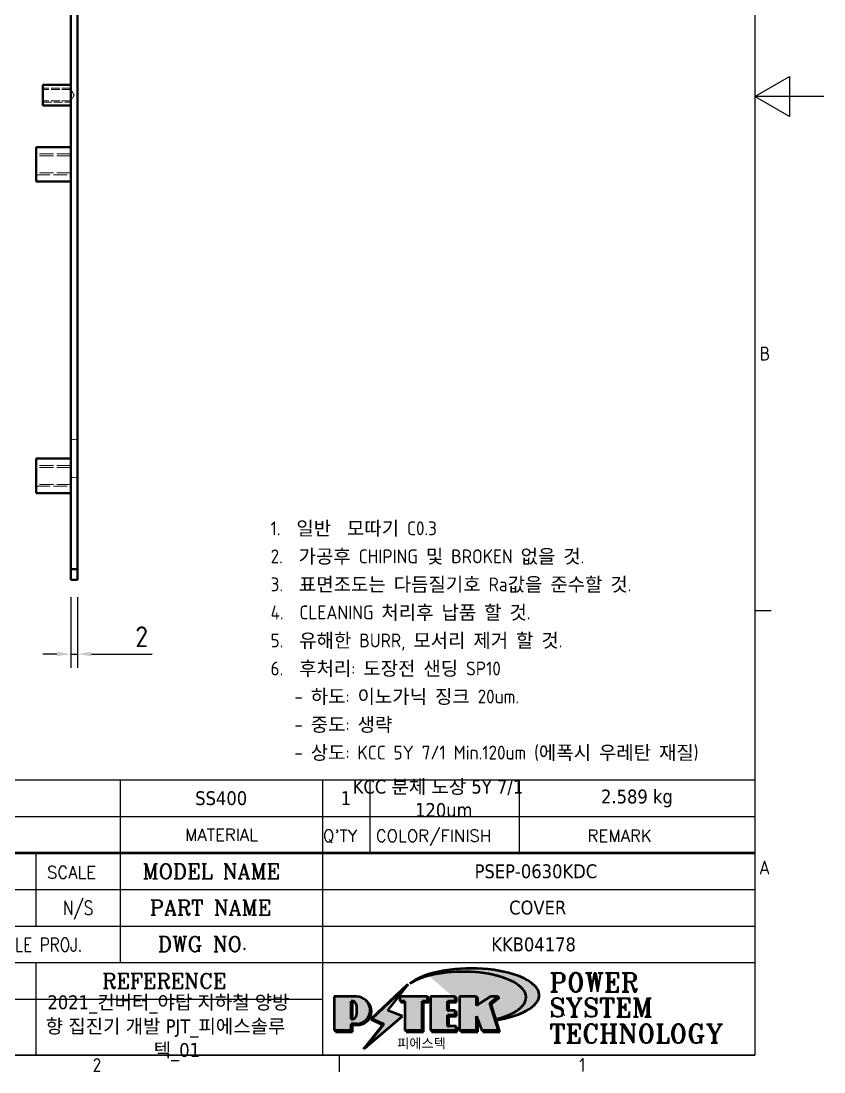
# Model space of a CAD drawing. Header units: millimetres. Extents: x 0 to 840, y 0 to 594.
# Drawn here: x 608.1 to 840, y 15.2 to 318.8 of the extents above; entities that cross this region are included whole.
import ezdxf
from ezdxf.enums import TextEntityAlignment as Align

# ---------------------------------------------------------------- set-up
doc = ezdxf.new("R2010")
doc.units = ezdxf.units.MM
doc.header["$LTSCALE"] = 2
doc.linetypes.add('DASHED', pattern=[0.2067, 0.1654, -0.0413])
doc.layers.get('0').update_dxf_attribs({"color": 3, "lineweight": 25})
for name, color, linetype, lineweight in [('가려진 것(ISO)', 2, 'DASHED', 18), ('가시적인 것(ISO)', 3, 'Continuous', 40), ('경계(ISO)', 7, 'Continuous', 25), ('기호(ISO)', 5, 'Continuous', 25), ('제목(ISO)', 5, 'Continuous', 50), ('치수(ISO)', 2, 'Continuous', 25), ('해치(ISO)', 7, 'Continuous', 18)]:
    doc.layers.add(name, color=color, linetype=linetype, lineweight=lineweight)
doc.styles.add('HAN_370', font='', dxfattribs={"width": 2})
doc.styles.add('ISO Proportional', font='arial.ttf')
doc.styles.add('RC_284', font='ROMANC.shx')
doc.styles.add('RC_292', font='ROMANC.shx')
doc.styles.add('ROMANT_294', font='romant.shx')
doc.styles.add('문자 텍스트_PSTEK_POSCO', font='isocp.shx')
doc.styles.add('치수 텍스트_PSTEK_POSCO', font='isocp.shx')
doc.styles.add('텍스트 스타일198', font='tahoma.ttf')
doc.styles.add('텍스트 스타일333', font='ROMANC.shx', dxfattribs={"width": 0.800000011920929})
doc.styles.get('HAN_370').set_extended_font_data('GulimChe')
doc.dimstyles.new('치수_PSTEK_POSCO', dxfattribs={"dimscale": 2, "dimtxt": 3, "dimasz": 2, "dimexe": 2, "dimexo": 2.5, "dimgap": 1, "dimtad": 1, "dimrnd": 1e-08, "dimdsep": 46, "dimtxsty": '치수 텍스트_PSTEK_POSCO', "dimcen": 0.09, "dimdle": 10, "dimclrd": 7, "dimclre": 7, "dimclrt": 2, "dimadec": 1, "dimazin": 2, "dimtfac": 1, "dimtmove": 0, "dimatfit": 3, "dimfxl": 0, "dimtolj": 1, "dimlwd": -1, "dimlwe": -1, "dimarcsym": 0})

# ---------------------------------------------------------------- blocks, each defined once
blk = doc.blocks.new('경계 Default Border')
at = {"layer": '경계(ISO)'}
for p, q in [((410, 74.25000190734863), (412.400016784668, 74.25000190734863)), ((350, 10), (350, 7.599999904632568))]:
    blk.add_line(p, q, dxfattribs=at)
at = {"layer": '경계(ISO)', "flags": 128}
for points in [[(10, 10), (10, 287.0000076293945), (410, 287.0000076293945), (410, 10), (10, 10)], [(420, 148.5000038146973), (410, 148.5000038146973), (415, 151.3867473602295), (415, 145.6132507324219), (410, 148.5000038146973)]]:
    blk.add_lwpolyline(points, dxfattribs=at)
at = {"layer": '경계(ISO)', "color": 2, "char_height": 2.000000029802322, "attachment_point": 7, "style": '문자 텍스트_PSTEK_POSCO'}
for s, insert in [('B', (410.718846771929, 110.3559296629392)), ('A', (410.6096005397006, 36.12023240455892)), ('2', (314.418492964537, 7.580929648038)), ('1', (384.6573774223157, 7.599999970197677))]:
    blk.add_mtext(s, dxfattribs=dict(at, insert=insert))
blk = doc.blocks.new('제목 블록 PSTEK')
for color, points in [(252, [(317.2195697678507, 17.0593801673321), (322.0326348870767, 21.62682475217465), (322.2781991042243, 21.94392121864296), (317.0471853425802, 16.97985676345368), (318.7512090904202, 16.1899260703855), (316.0018030350395, 12.71868385740789), (316.3356552234328, 13.00206718743325), (318.9235935156908, 16.2694494742633)]), (5, [(321.6183518841322, 17.4193704504104), (319.5281351041078, 18.24969419629727), (322.4505835294948, 22.02344462252142), (317.2195697678507, 17.0593801673321), (318.9235935156908, 16.2694494742633), (316.1741874603099, 12.79820726128571)]), (1, [(324.4839107253602, 19.60711530335299), (325.2419748254881, 19.60711530335299), (325.2419748254881, 20.25857663940324), (321.2266040451076, 20.25857663940324), (321.2266040451076, 19.60711530335299), (321.9846681452406, 19.60711530335299), (321.9846681452406, 15.3430047401139), (324.4839107253602, 15.3430047401139)]), (252, [(324.6615819988275, 19.45905590879572), (325.4196460989604, 19.45905590879572), (325.4196460989604, 20.11051724484596), (325.2419748254881, 20.11051724484596), (325.2419748254881, 19.60711530335299), (324.4839107253602, 19.60711530335299), (324.4839107253602, 15.3430047401139), (322.1623394187076, 15.3430047401139), (322.1623394187076, 15.19494534555726), (324.6615819988275, 15.19494534555726)]), (1, [(329.2277337269622, 20.25857663940324), (325.65654113025, 20.25857663940324), (325.65654113025, 15.3430047401139), (329.3580259941756, 15.3430047401139), (329.3580259941756, 15.9944660761648), (328.1137701654877, 15.9944660761648), (328.1137701654877, 17.56360607323003), (329.2277337269622, 17.56360607323003), (329.2277337269622, 18.25543873810179), (328.1137701654877, 18.25543873810179), (328.1137701654877, 19.60711530335299), (329.2277337269622, 19.60711530335299)]), (252, [(328.2914414389548, 19.45905590879572), (329.4054050004294, 19.45905590879572), (329.4054050004294, 20.11051724484596), (329.2277337269622, 20.11051724484596), (329.2277337269622, 19.60711530335299), (328.1137701654877, 19.60711530335299), (328.1137701654877, 18.25543873810179), (328.2914414389548, 18.25543873810179)]), (1, [(332.3312149849806, 20.25857663940324), (329.8592894925411, 20.25857663940324), (329.8592894925411, 15.3430047401139), (332.3312149849806, 15.3430047401139), (332.3312149849806, 17.4318630164523), (333.0701931098801, 15.3430047401139), (335.4855464857051, 15.3430047401139), (334.2514536401189, 19.30614745124769), (335.4379594596742, 20.25857663940324), (334.3071782107978, 20.25857663940324), (332.3312149849806, 18.99741471888304)]), (252, [(332.5088862584528, 20.1105172448466), (332.3312149849806, 20.1105172448466), (332.3312149849806, 18.99741471888368), (332.5088862584528, 19.11081371413894)]), (252, [(335.6156307331414, 20.11051724484596), (335.2535118015555, 20.11051724484596), (334.2514536401189, 19.30614745124769), (335.4855464857051, 15.3430047401139), (333.1954852176545, 15.3430047401139), (333.2478643833523, 15.19494534555726), (335.6632177591723, 15.19494534555726), (334.4291249135862, 19.15808805669106)]), (252, [(321.9846681452406, 19.60711530335299), (321.4042753185749, 19.60711530335299), (321.4042753185749, 19.45905590879572), (321.9846681452406, 19.45905590879572)]), (252, [(328.2914414389548, 17.41554667867274), (329.4054050004294, 17.41554667867274), (329.4054050004294, 18.10737934354514), (329.2277337269622, 18.10737934354514), (329.2277337269622, 17.56360607323003), (328.1137701654877, 17.56360607323003), (328.1137701654877, 15.9944660761648), (328.2914414389548, 15.9944660761648)]), (252, [(332.5088862584528, 16.92964231796647), (332.3312149849806, 17.43186301645164), (332.3312149849806, 15.3430047401139), (330.0369607660135, 15.3430047401139), (330.0369607660135, 15.19494534555726), (332.5088862584528, 15.19494534555726)]), (252, [(329.5356972676428, 15.8464066816075), (329.3580259941756, 15.8464066816075), (329.3580259941756, 15.3430047401139), (325.8342124037171, 15.3430047401139), (325.8342124037171, 15.19494534555726), (329.5356972676428, 15.19494534555726)])]:
    blk.add_hatch(color=color).paths.add_polyline_path(points)
h = blk.add_hatch(color=1)
edge = h.paths.add_edge_path(flags=0)
edge.add_line((314.2242174273352, 19.60711530335299), (314.2242174273352, 17.00126995915134))
edge.add_line((314.2242174273352, 17.00126995915134), (314.3485873187598, 17.00126995915134))
edge.add_arc((314.3485873187598, 17.6527312952023), 0.6514613360509371, 270, 360)
edge.add_line((315.0000486548106, 17.6527312952023), (315.0000486548106, 18.95565396730211))
edge.add_arc((314.3485873187598, 18.95565396730212), 0.6514613360508712, 0, 90)
edge.add_line((314.3485873187598, 19.60711530335299), (314.2242174273352, 19.60711530335299))
edge = h.paths.add_edge_path()
edge.add_arc((314.9847713324306, 18.28938669179658), 1.969189947606664, 269.9999999999959, 450)
edge.add_line((314.9847713324306, 20.25857663940318), (311.7664314776902, 20.25857663940324))
edge.add_line((311.7664314776902, 20.25857663940324), (311.7664314776902, 15.3430047401139))
edge.add_line((311.7664314776902, 15.3430047401139), (314.2242174273352, 15.3430047401139))
edge.add_line((314.2242174273352, 15.3430047401139), (314.2242174273352, 16.32019674418991))
edge.add_line((314.2242174273352, 16.32019674418991), (314.9847713324307, 16.32019674418991))
h = blk.add_hatch(color=252)
edge = h.paths.add_edge_path()
edge.add_arc((314.9847713324309, 18.28938669179657), 1.969189947606666, 270, 406.8278729790604)
edge.add_arc((315.1624426058984, 18.1413272972396), 1.969189947606962, -90, 53.560984836317004, ccw=False)
edge.add_line((315.1624426058984, 16.17213734963263), (314.4018887008024, 16.17213734963263))
edge.add_line((314.4018887008024, 16.17213734963263), (314.4018887008024, 15.19494534555726))
edge.add_line((314.4018887008024, 15.19494534555726), (311.9441027511573, 15.19494534555726))
edge.add_line((311.9441027511573, 15.19494534555726), (311.9441027511573, 15.3430047401139))
edge.add_line((311.9441027511573, 15.3430047401139), (314.2242174273352, 15.3430047401139))
edge.add_line((314.2242174273352, 15.3430047401139), (314.2242174273352, 16.32019674418991))
edge.add_line((314.2242174273352, 16.32019674418991), (314.9847713324309, 16.32019674418991))
h = blk.add_hatch(color=252)
edge = h.paths.add_edge_path()
edge.add_line((314.4018887008024, 19.45905590879572), (314.5262585922315, 19.45905590879572))
edge.add_arc((314.5262585922314, 18.80759457274939), 0.6514613360463194, 60.4189348879147, 90.00000000000318, ccw=False)
edge.add_arc((314.3485873187602, 18.95565396730057), 0.6514613360524251, 39.96992292766206, 90.00000000009999)
edge.add_line((314.3485873187591, 19.60711530335307), (314.2242174273352, 19.60711530335298))
edge.add_line((314.2242174273352, 19.60711530335299), (314.2242174273352, 17.00126995915134))
edge.add_line((314.2242174273352, 17.00126995915134), (314.3485873187591, 17.00126995915134))
edge.add_arc((314.3485873187568, 17.652731295233), 0.6514613360816299, 270.0000000002, 274.6930825552478)
edge.add_line((314.4018887008024, 17.0034541317032), (314.4018887008024, 19.45905590879572))
at = {"layer": '해치(ISO)', "true_color": 0x27d1fc}
h = blk.add_hatch(color=140, dxfattribs=at)
edge = h.paths.add_edge_path()
edge.add_ellipse((330.3660919371412, 20.15576403068321), major_axis=(9.100907360794343, 0), ratio=0.4069904968023172, start_angle=301.3098473703837, end_angle=507.7436900681698)
edge.add_ellipse((331.5340919371412, 20.4634168429492), major_axis=(-9.82350664112931, 0), ratio=0.3942600559756514, start_angle=111.51207141178469, end_angle=334.47025347086895, ccw=False)
edge.add_line((335.1363447531188, 16.8601935978785), (335.0955236905705, 16.99119398620872))
at = {"color": 180}
for p, q in [((182.4757929790549, 51.56524660363496), (372.4757929537551, 51.56524660363496)), ((280.8758854511282, 51.56524660363496), (280.8758854511282, 41.00524660363494)), ((310.0881549537552, 51.56524660363496), (310.0881549537553, 41.00524660363494)), ((316.9044520275131, 51.56524660363496), (316.9044520275127, 41.00524660363494)), ((338.4566026226726, 51.56524660363496), (338.4566026226727, 41.00524660363494)), ((372.4757929537551, 51.56524660363496), (372.4757929537551, 11.79100474011389)), ((182.475792979055, 46.2852466036349), (372.4757929537551, 46.28524660363492)), ((268.6918866058747, 41.00524660363494), (268.6918866058747, 30.44524660363498)), ((280.8758854511282, 41.00524660363494), (280.8758854511282, 25.16524660363502)), ((310.088154953755, 41.00524660363494), (310.088154953755, 11.79100474011392)), ((206.451475290024, 35.72524660363497), (372.4757929537551, 35.72524660363497)), ((255.917593136736, 30.44524660363498), (372.4757929537552, 30.44524660363501)), ((255.9175931367359, 25.16524660363502), (372.4757929537552, 25.165246603635)), ((268.6918866058744, 25.16524660363502), (268.6918866058744, 11.79100474011392)), ((255.9175931367359, 19.88524660363481), (310.0881549537553, 19.88524660363481)), ((182.475792979055, 11.79100474011392), (372.4757929537551, 11.79100474011389))]:
    blk.add_line(p, q, dxfattribs=at)
at = {"color": 7, "lineweight": 50}
blk.add_line((206.451475290024, 41.00524660363494), (372.4757929537551, 41.00524660363496), dxfattribs=at)
at = {"color": 7}
for p, q in [((322.2781991042243, 21.94392121864296), (317.0471853425802, 16.97985676345368)), ((322.4505835294948, 22.02344462252142), (317.2195697678507, 17.0593801673321)), ((317.2195697678507, 17.0593801673321), (322.0326348870767, 21.62682475217465)), ((319.5281351041078, 18.24969419629727), (322.4505835294948, 22.02344462252142)), ((322.0326348870767, 21.62682475217465), (322.2781991042243, 21.94392121864296)), ((311.7664314776902, 20.25900474011391), (311.7664314776902, 15.34300474011391)), ((314.9847713324309, 20.25857663940324), (311.7664314776902, 20.25857663940324)), ((314.9847713324309, 20.25857663940324), (311.7664314776902, 20.25857663940324)), ((311.7664314776902, 20.25857663940324), (311.7664314776902, 15.3430047401139)), ((325.2419748254881, 20.25857663940324), (321.2266040451076, 20.25857663940324)), ((321.2266040451076, 20.25857663940324), (321.2266040451076, 19.60711530335299)), ((325.2419748254881, 20.25857663940324), (321.2266040451076, 20.25857663940324)), ((321.2266040451076, 20.25857663940324), (321.2266040451076, 19.60711530335299)), ((325.2419748254881, 19.60711530335299), (325.2419748254881, 20.25857663940324)), ((325.2419748254881, 19.60711530335299), (325.2419748254881, 20.25857663940324)), ((325.4196460989604, 20.11051724484596), (325.2419748254881, 20.11051724484596)), ((325.2419748254881, 20.11051724484596), (325.2419748254881, 19.60711530335299)), ((325.4196460989604, 19.45905590879572), (325.4196460989604, 20.11051724484596)), ((329.2277337269622, 20.25857663940324), (325.65654113025, 20.25857663940324)), ((325.65654113025, 20.25857663940324), (325.65654113025, 15.3430047401139)), ((325.65654113025, 20.25857663940324), (325.65654113025, 15.3430047401139)), ((329.2277337269622, 20.25857663940324), (325.65654113025, 20.25857663940324)), ((329.2277337269622, 19.60711530335299), (329.2277337269622, 20.25857663940324)), ((329.2277337269622, 19.60711530335299), (329.2277337269622, 20.25857663940324)), ((329.4054050004294, 20.11051724484596), (329.2277337269622, 20.11051724484596)), ((329.2277337269622, 20.11051724484596), (329.2277337269622, 19.60711530335299)), ((329.4054050004294, 19.45905590879572), (329.4054050004294, 20.11051724484596)), ((332.3312149849806, 20.25857663940324), (329.8592894925411, 20.25857663940324)), ((329.8592894925411, 20.25857663940324), (329.8592894925411, 15.3430047401139)), ((329.8592894925411, 20.25857663940324), (329.8592894925411, 15.3430047401139)), ((332.3312149849806, 20.25857663940324), (329.8592894925411, 20.25857663940324)), ((334.3071782107978, 20.25857663940324), (332.3312149849806, 18.99741471888304)), ((332.3312149849806, 18.99741471888304), (332.3312149849806, 20.25857663940324)), ((334.3071782107978, 20.25857663940324), (332.3312149849806, 18.99741471888304)), ((332.3312149849806, 18.99741471888304), (332.3312149849806, 20.25857663940324)), ((332.5088862584528, 20.1105172448466), (332.3312149849806, 20.1105172448466)), ((332.3312149849806, 20.1105172448466), (332.3312149849806, 18.99741471888368)), ((332.5088862584528, 19.11081371413894), (332.5088862584528, 20.1105172448466)), ((334.2514536401189, 19.30614745124769), (335.4379594596742, 20.25857663940324)), ((334.2514536401189, 19.30614745124769), (335.4379594596742, 20.25857663940324)), ((335.2535118015555, 20.11051724484596), (334.2514536401189, 19.30614745124769)), ((335.4379594596742, 20.25857663940324), (334.3071782107978, 20.25857663940324)), ((335.4379594596742, 20.25857663940324), (334.3071782107978, 20.25857663940324)), ((334.4291249135862, 19.15808805669104), (335.6156307331414, 20.11051724484596)), ((335.6156307331414, 20.11051724484596), (335.2535118015555, 20.11051724484596)), ((314.2242174273352, 17.00126995915134), (314.2242174273352, 19.60711530335299)), ((314.2242174273352, 19.60711530335299), (314.3485873187591, 19.60711530335299)), ((314.3485873187591, 19.60711530335299), (314.2242174273352, 19.60711530335299)), ((314.2242174273352, 19.60711530335299), (314.2242174273352, 17.00126995915134)), ((314.2242174273352, 17.00126995915134), (314.2242174273352, 19.60711530335299)), ((314.2242174273352, 19.60711530335299), (314.3485873187591, 19.60711530335299)), ((314.4018887008024, 19.45905590879572), (314.5262585922314, 19.45905590879572)), ((314.4018887008024, 17.0034541317032), (314.4018887008024, 19.45905590879572)), ((315.0000486548106, 18.95565396730275), (315.0000486548106, 17.65273129520161)), ((315.0000486548106, 18.95565396730275), (315.0000486548106, 17.65273129520161)), ((321.6183518841322, 17.4193704504104), (319.5281351041078, 18.24969419629727)), ((321.2266040451076, 19.60711530335299), (321.9846681452406, 19.60711530335299)), ((321.2266040451076, 19.60711530335299), (321.9846681452406, 19.60711530335299)), ((321.4042753185749, 19.60711530335299), (321.4042753185749, 19.45905590879572)), ((321.9846681452406, 19.60711530335299), (321.4042753185749, 19.60711530335299)), ((321.4042753185749, 19.45905590879572), (321.9846681452406, 19.45905590879572)), ((321.9846681452406, 19.60711530335299), (321.9846681452406, 15.3430047401139)), ((321.9846681452406, 19.45905590879572), (321.9846681452406, 19.60711530335299)), ((321.9846681452406, 19.60711530335299), (321.9846681452406, 15.3430047401139)), ((324.4839107253602, 19.60711530335299), (325.2419748254881, 19.60711530335299)), ((324.4839107253602, 15.3430047401139), (324.4839107253602, 19.60711530335299)), ((325.2419748254881, 19.60711530335299), (324.4839107253602, 19.60711530335299)), ((324.4839107253602, 19.60711530335299), (324.4839107253602, 15.3430047401139)), ((324.4839107253602, 19.60711530335299), (325.2419748254881, 19.60711530335299)), ((324.4839107253602, 15.3430047401139), (324.4839107253602, 19.60711530335299)), ((324.6615819988275, 19.45905590879572), (325.4196460989604, 19.45905590879572)), ((324.6615819988275, 15.19494534555726), (324.6615819988275, 19.45905590879572)), ((328.1137701654877, 18.25543873810179), (328.1137701654877, 19.60711530335299)), ((328.1137701654877, 19.60711530335299), (329.2277337269622, 19.60711530335299)), ((329.2277337269622, 19.60711530335299), (328.1137701654877, 19.60711530335299)), ((328.1137701654877, 19.60711530335299), (328.1137701654877, 18.25543873810179)), ((328.1137701654877, 18.25543873810179), (328.1137701654877, 19.60711530335299)), ((328.1137701654877, 19.60711530335299), (329.2277337269622, 19.60711530335299)), ((329.2277337269622, 18.25543873810179), (328.1137701654877, 18.25543873810179)), ((328.1137701654877, 18.25543873810179), (328.2914414389548, 18.25543873810179)), ((329.2277337269622, 18.25543873810179), (328.1137701654877, 18.25543873810179)), ((328.2914414389548, 18.25543873810179), (328.2914414389548, 19.45905590879572)), ((328.2914414389548, 19.45905590879572), (329.4054050004294, 19.45905590879572)), ((329.2277337269622, 17.56360607323003), (329.2277337269622, 18.25543873810179)), ((329.2277337269622, 17.56360607323003), (329.2277337269622, 18.25543873810179)), ((332.3312149849806, 18.99741471888368), (332.5088862584528, 19.11081371413894)), ((335.4855464857051, 15.3430047401139), (334.2514536401189, 19.30614745124769)), ((334.2514536401189, 19.30614745124769), (335.4855464857051, 15.3430047401139)), ((335.4855464857051, 15.3430047401139), (334.2514536401189, 19.30614745124769)), ((335.6632177591723, 15.19494534555726), (334.4291249135862, 19.15808805669104)), ((314.3485873187591, 17.00126995915134), (314.2242174273352, 17.00126995915134)), ((314.2242174273352, 17.00126995915134), (314.3485873187591, 17.00126995915134)), ((314.3485873187591, 17.00126995915134), (314.2242174273352, 17.00126995915134)), ((316.1741874603099, 12.79820726128571), (321.6183518841322, 17.4193704504104)), ((317.0471853425802, 16.97985676345368), (318.7512090904202, 16.1899260703855)), ((318.9235935156908, 16.2694494742633), (317.2195697678507, 17.0593801673321)), ((317.2195697678507, 17.0593801673321), (318.9235935156908, 16.2694494742633)), ((328.1137701654877, 17.56360607323003), (329.2277337269622, 17.56360607323003)), ((328.1137701654877, 15.9944660761648), (328.1137701654877, 17.56360607323003)), ((329.2277337269622, 17.56360607323003), (328.1137701654877, 17.56360607323003)), ((328.1137701654877, 17.56360607323003), (328.1137701654877, 15.9944660761648)), ((328.1137701654877, 17.56360607323003), (329.2277337269622, 17.56360607323003)), ((328.1137701654877, 15.9944660761648), (328.1137701654877, 17.56360607323003)), ((328.2914414389548, 15.9944660761648), (328.2914414389548, 17.41554667867274)), ((328.2914414389548, 17.41554667867274), (329.4054050004294, 17.41554667867274)), ((329.4054050004294, 18.10737934354514), (329.2277337269622, 18.10737934354514)), ((329.2277337269622, 18.10737934354514), (329.2277337269622, 17.56360607323003)), ((329.4054050004294, 17.41554667867274), (329.4054050004294, 18.10737934354514)), ((332.3312149849806, 17.4318630164523), (333.0701931098801, 15.3430047401139)), ((332.3312149849806, 15.3430047401139), (332.3312149849806, 17.4318630164523)), ((332.5088862584528, 16.92964231796647), (332.3312149849806, 17.43186301645164)), ((332.3312149849806, 17.43186301645164), (332.3312149849806, 15.3430047401139)), ((332.3312149849806, 17.4318630164523), (333.0701931098801, 15.3430047401139)), ((332.3312149849806, 15.3430047401139), (332.3312149849806, 17.4318630164523)), ((332.5088862584528, 15.19494534555726), (332.5088862584528, 16.92964231796647)), ((345.0447381189468, 17.50375595811051), (344.9867755289346, 17.689895936919)), ((311.7664314776902, 15.3430047401139), (314.2242174273352, 15.3430047401139)), ((311.7664314776902, 15.3430047401139), (314.2242174273352, 15.3430047401139)), ((314.2242174273352, 15.3430047401139), (311.9441027511573, 15.3430047401139)), ((311.9441027511573, 15.3430047401139), (311.9441027511573, 15.19494534555726)), ((311.9441027511573, 15.19494534555726), (314.4018887008024, 15.19494534555726)), ((314.2242174273352, 16.32019674418991), (314.9847713324309, 16.32019674418991)), ((314.2242174273352, 15.3430047401139), (314.2242174273352, 16.32019674418991)), ((314.9847713324309, 16.32019674418991), (314.2242174273352, 16.32019674418991)), ((314.2242174273352, 16.32019674418991), (314.2242174273352, 15.3430047401139)), ((314.2242174273352, 16.32019674418991), (314.9847713324309, 16.32019674418991)), ((314.2242174273352, 15.3430047401139), (314.2242174273352, 16.32019674418991)), ((314.4018887008024, 16.17213734963263), (315.162442605898, 16.17213734963263)), ((314.4018887008024, 15.19494534555726), (314.4018887008024, 16.17213734963263)), ((318.7512090904202, 16.1899260703855), (316.0018030350395, 12.71868385740789)), ((318.9235935156908, 16.2694494742633), (316.1741874603099, 12.79820726128571)), ((316.3356552234328, 13.00206718743325), (318.9235935156908, 16.2694494742633)), ((321.9846681452406, 15.3430047401139), (324.4839107253602, 15.3430047401139)), ((321.9846681452406, 15.3430047401139), (324.4839107253602, 15.3430047401139)), ((324.4839107253602, 15.3430047401139), (322.1623394187076, 15.3430047401139)), ((322.1623394187076, 15.3430047401139), (322.1623394187076, 15.19494534555726)), ((322.1623394187076, 15.19494534555726), (324.6615819988275, 15.19494534555726)), ((325.65654113025, 15.3430047401139), (329.3580259941756, 15.3430047401139)), ((325.65654113025, 15.3430047401139), (329.3580259941756, 15.3430047401139)), ((329.3580259941756, 15.3430047401139), (325.8342124037171, 15.3430047401139)), ((325.8342124037171, 15.3430047401139), (325.8342124037171, 15.19494534555726)), ((325.8342124037171, 15.19494534555726), (329.5356972676428, 15.19494534555726)), ((329.3580259941756, 15.9944660761648), (328.1137701654877, 15.9944660761648)), ((328.1137701654877, 15.9944660761648), (328.2914414389548, 15.9944660761648)), ((329.3580259941756, 15.9944660761648), (328.1137701654877, 15.9944660761648)), ((329.3580259941756, 15.3430047401139), (329.3580259941756, 15.9944660761648)), ((329.3580259941756, 15.3430047401139), (329.3580259941756, 15.9944660761648)), ((329.5356972676428, 15.8464066816075), (329.3580259941756, 15.8464066816075)), ((329.3580259941756, 15.8464066816075), (329.3580259941756, 15.3430047401139)), ((329.5356972676428, 15.19494534555726), (329.5356972676428, 15.8464066816075)), ((329.8592894925411, 15.3430047401139), (332.3312149849806, 15.3430047401139)), ((329.8592894925411, 15.3430047401139), (332.3312149849806, 15.3430047401139)), ((332.3312149849806, 15.3430047401139), (330.0369607660135, 15.3430047401139)), ((330.0369607660135, 15.3430047401139), (330.0369607660135, 15.19494534555726)), ((330.0369607660135, 15.19494534555726), (332.5088862584528, 15.19494534555726)), ((333.0701931098801, 15.3430047401139), (335.4855464857051, 15.3430047401139)), ((333.0701931098801, 15.3430047401139), (335.4855464857051, 15.3430047401139)), ((335.4855464857051, 15.3430047401139), (333.1954852176545, 15.3430047401139)), ((333.1954852176545, 15.3430047401139), (333.2478643833523, 15.19494534555726)), ((333.2478643833523, 15.19494534555726), (335.6632177591723, 15.19494534555726)), ((316.0018030350395, 12.71868385740789), (316.3356552234328, 13.00206718743325))]:
    blk.add_line(p, q, dxfattribs=at)
at = {"color": 5}
for p, q in [((322.4505835294948, 22.02344462252142), (317.2195697678507, 17.0593801673321)), ((319.5281351041078, 18.24969419629727), (322.4505835294948, 22.02344462252142)), ((321.6183518841322, 17.4193704504104), (319.5281351041078, 18.24969419629727)), ((316.1741874603099, 12.79820726128571), (321.6183518841322, 17.4193704504104)), ((317.2195697678507, 17.0593801673321), (318.9235935156908, 16.2694494742633)), ((318.9235935156908, 16.2694494742633), (316.1741874603099, 12.79820726128571))]:
    blk.add_line(p, q, dxfattribs=at)
at = {"color": 1}
for p, q in [((314.9847713324309, 20.25857663940324), (311.7664314776902, 20.25857663940324)), ((311.7664314776902, 20.25857663940324), (311.7664314776902, 15.3430047401139)), ((325.2419748254881, 20.25857663940324), (321.2266040451076, 20.25857663940324)), ((321.2266040451076, 20.25857663940324), (321.2266040451076, 19.60711530335299)), ((325.2419748254881, 19.60711530335299), (325.2419748254881, 20.25857663940324)), ((329.2277337269622, 20.25857663940324), (325.65654113025, 20.25857663940324)), ((325.65654113025, 20.25857663940324), (325.65654113025, 15.3430047401139)), ((329.2277337269622, 19.60711530335299), (329.2277337269622, 20.25857663940324)), ((332.3312149849806, 20.25857663940324), (329.8592894925411, 20.25857663940324)), ((329.8592894925411, 20.25857663940324), (329.8592894925411, 15.3430047401139)), ((334.3071782107978, 20.25857663940324), (332.3312149849806, 18.99741471888304)), ((332.3312149849806, 18.99741471888304), (332.3312149849806, 20.25857663940324)), ((334.2514536401189, 19.30614745124769), (335.4379594596742, 20.25857663940324)), ((335.4379594596742, 20.25857663940324), (334.3071782107978, 20.25857663940324)), ((314.2242174273352, 17.00126995915134), (314.2242174273352, 19.60711530335299)), ((314.2242174273352, 19.60711530335299), (314.3485873187591, 19.60711530335299)), ((315.0000486548106, 18.95565396730275), (315.0000486548106, 17.65273129520161)), ((321.2266040451076, 19.60711530335299), (321.9846681452406, 19.60711530335299)), ((321.9846681452406, 19.60711530335299), (321.9846681452406, 15.3430047401139)), ((324.4839107253602, 19.60711530335299), (325.2419748254881, 19.60711530335299)), ((324.4839107253602, 15.3430047401139), (324.4839107253602, 19.60711530335299)), ((328.1137701654877, 18.25543873810179), (328.1137701654877, 19.60711530335299)), ((328.1137701654877, 19.60711530335299), (329.2277337269622, 19.60711530335299)), ((329.2277337269622, 18.25543873810179), (328.1137701654877, 18.25543873810179)), ((329.2277337269622, 17.56360607323003), (329.2277337269622, 18.25543873810179)), ((335.4855464857051, 15.3430047401139), (334.2514536401189, 19.30614745124769)), ((314.3485873187591, 17.00126995915134), (314.2242174273352, 17.00126995915134)), ((328.1137701654877, 17.56360607323003), (329.2277337269622, 17.56360607323003)), ((328.1137701654877, 15.9944660761648), (328.1137701654877, 17.56360607323003)), ((332.3312149849806, 17.4318630164523), (333.0701931098801, 15.3430047401139)), ((332.3312149849806, 15.3430047401139), (332.3312149849806, 17.4318630164523)), ((311.7664314776902, 15.3430047401139), (314.2242174273352, 15.3430047401139)), ((314.2242174273352, 16.32019674418991), (314.9847713324309, 16.32019674418991)), ((314.2242174273352, 15.3430047401139), (314.2242174273352, 16.32019674418991)), ((321.9846681452406, 15.3430047401139), (324.4839107253602, 15.3430047401139)), ((325.65654113025, 15.3430047401139), (329.3580259941756, 15.3430047401139)), ((329.3580259941756, 15.9944660761648), (328.1137701654877, 15.9944660761648)), ((329.3580259941756, 15.3430047401139), (329.3580259941756, 15.9944660761648)), ((329.8592894925411, 15.3430047401139), (332.3312149849806, 15.3430047401139)), ((333.0701931098801, 15.3430047401139), (335.4855464857051, 15.3430047401139))]:
    blk.add_line(p, q, dxfattribs=at)
at = {"color": 7}
for centre, radius, start, end in [((314.9847713324309, 18.28938669179658), 1.969189947606665, 270, 90), ((314.9847713324309, 18.28938669179658), 1.969189947606665, 270, 90), ((314.3485873187598, 18.95565396730211), 0.6514613360508712, 0, 90), ((314.3485873187602, 18.95565396730057), 0.6514613360524251, 39.96992292766117, 90), ((314.3485873187598, 18.95565396730212), 0.6514613360508712, 0, 90), ((314.5262585922314, 18.80759457274939), 0.6514613360463193, 60.41893488791137, 90), ((314.9847713324307, 18.2893866917965), 1.969189947606594, 270, 46.82787297909833), ((315.1624426058984, 18.1413272972396), 1.969189947606961, 270, 53.56098483636067), ((314.3485873187597, 17.65273129520228), 0.6514613360509381, 270, 0), ((314.3485873187598, 17.6527312952023), 0.6514613360509381, 270, 0), ((314.3485873187568, 17.652731295233), 0.6514613360816299, 270, 274.6930825552478)]:
    blk.add_arc(centre, radius, start, end, dxfattribs=at)
at = {"color": 1}
for centre, radius, start, end in [((314.9847713324309, 18.28938669179657), 1.969189947606665, 270, 90), ((314.3485873187598, 18.95565396730211), 0.6514613360508712, 0, 90), ((314.3485873187598, 17.6527312952023), 0.6514613360509381, 270, 0)]:
    blk.add_arc(centre, radius, start, end, dxfattribs=at)
at = {"layer": '제목(ISO)'}
for p, q in [((322.2781991042243, 21.94392121864296), (317.0471853425802, 16.97985676345368)), ((322.4505835294948, 22.02344462252142), (317.2195697678507, 17.0593801673321)), ((317.2195697678507, 17.0593801673321), (322.0326348870767, 21.62682475217465)), ((319.5281351041078, 18.24969419629727), (322.4505835294948, 22.02344462252142)), ((322.0326348870767, 21.62682475217465), (322.2781991042243, 21.94392121864296)), ((314.9847713324306, 20.25857663940324), (311.7664314776902, 20.25857663940324)), ((311.7664314776902, 20.25857663940324), (311.7664314776902, 15.3430047401139)), ((325.2419748254881, 20.25857663940324), (321.2266040451076, 20.25857663940324)), ((321.2266040451076, 20.25857663940324), (321.2266040451076, 19.60711530335299)), ((325.2419748254881, 19.60711530335299), (325.2419748254881, 20.25857663940324)), ((325.4196460989604, 20.11051724484596), (325.2419748254881, 20.11051724484596)), ((325.2419748254881, 20.11051724484596), (325.2419748254881, 19.60711530335299)), ((325.4196460989604, 19.45905590879572), (325.4196460989604, 20.11051724484596)), ((329.2277337269622, 20.25857663940324), (325.65654113025, 20.25857663940324)), ((325.65654113025, 20.25857663940324), (325.65654113025, 15.3430047401139)), ((329.2277337269622, 19.60711530335299), (329.2277337269622, 20.25857663940324)), ((329.4054050004294, 20.11051724484596), (329.2277337269622, 20.11051724484596)), ((329.2277337269622, 20.11051724484596), (329.2277337269622, 19.60711530335299)), ((329.4054050004294, 19.45905590879572), (329.4054050004294, 20.11051724484596)), ((332.3312149849806, 20.25857663940324), (329.8592894925411, 20.25857663940324)), ((329.8592894925411, 20.25857663940324), (329.8592894925411, 15.3430047401139)), ((334.3071782107978, 20.25857663940324), (332.3312149849806, 18.99741471888304)), ((332.3312149849806, 18.99741471888304), (332.3312149849806, 20.25857663940324)), ((332.5088862584528, 20.1105172448466), (332.3312149849806, 20.1105172448466)), ((332.3312149849806, 20.1105172448466), (332.3312149849806, 18.99741471888368)), ((332.5088862584528, 19.11081371413894), (332.5088862584528, 20.1105172448466)), ((334.2514536401189, 19.30614745124769), (335.4379594596742, 20.25857663940324)), ((335.2535118015555, 20.11051724484596), (334.2514536401189, 19.30614745124769)), ((335.4379594596742, 20.25857663940324), (334.3071782107978, 20.25857663940324)), ((334.4291249135862, 19.15808805669106), (335.6156307331414, 20.11051724484596)), ((335.6156307331414, 20.11051724484596), (335.2535118015555, 20.11051724484596)), ((314.2242174273352, 17.00126995915134), (314.2242174273352, 19.60711530335299)), ((314.2242174273352, 19.60711530335299), (314.3485873187598, 19.60711530335299)), ((314.3485873187591, 19.60711530335299), (314.2242174273352, 19.60711530335299)), ((314.2242174273352, 19.60711530335299), (314.2242174273352, 17.00126995915134)), ((314.4018887008024, 19.45905590879572), (314.5262585922314, 19.45905590879572)), ((314.4018887008024, 17.0034541317032), (314.4018887008024, 19.45905590879572)), ((315.0000486548106, 18.95565396730211), (315.0000486548106, 17.6527312952023)), ((321.6183518841322, 17.4193704504104), (319.5281351041078, 18.24969419629727)), ((321.2266040451076, 19.60711530335299), (321.9846681452406, 19.60711530335299)), ((321.9846681452406, 19.60711530335299), (321.4042753185749, 19.60711530335299)), ((321.4042753185749, 19.60711530335299), (321.4042753185749, 19.45905590879572)), ((321.4042753185749, 19.45905590879572), (321.9846681452406, 19.45905590879572)), ((321.9846681452406, 19.60711530335299), (321.9846681452406, 15.3430047401139)), ((321.9846681452406, 19.45905590879572), (321.9846681452406, 19.60711530335299)), ((324.4839107253602, 19.60711530335299), (325.2419748254881, 19.60711530335299)), ((324.4839107253602, 15.3430047401139), (324.4839107253602, 19.60711530335299)), ((325.2419748254881, 19.60711530335299), (324.4839107253602, 19.60711530335299)), ((324.4839107253602, 19.60711530335299), (324.4839107253602, 15.3430047401139)), ((324.6615819988275, 19.45905590879572), (325.4196460989604, 19.45905590879572)), ((324.6615819988275, 15.19494534555726), (324.6615819988275, 19.45905590879572)), ((328.1137701654877, 18.25543873810179), (328.1137701654877, 19.60711530335299)), ((328.1137701654877, 19.60711530335299), (329.2277337269622, 19.60711530335299)), ((329.2277337269622, 19.60711530335299), (328.1137701654877, 19.60711530335299)), ((328.1137701654877, 19.60711530335299), (328.1137701654877, 18.25543873810179)), ((329.2277337269622, 18.25543873810179), (328.1137701654877, 18.25543873810179)), ((328.1137701654877, 18.25543873810179), (328.2914414389548, 18.25543873810179)), ((328.2914414389548, 19.45905590879572), (329.4054050004294, 19.45905590879572)), ((328.2914414389548, 18.25543873810179), (328.2914414389548, 19.45905590879572)), ((329.2277337269622, 17.56360607323003), (329.2277337269622, 18.25543873810179)), ((332.3312149849806, 18.99741471888368), (332.5088862584528, 19.11081371413894)), ((335.4855464857051, 15.3430047401139), (334.2514536401189, 19.30614745124769)), ((334.2514536401189, 19.30614745124769), (335.4855464857051, 15.3430047401139)), ((335.6632177591723, 15.19494534555726), (334.4291249135862, 19.15808805669106)), ((314.3485873187598, 17.00126995915134), (314.2242174273352, 17.00126995915134)), ((314.2242174273352, 17.00126995915134), (314.3485873187591, 17.00126995915134)), ((316.1741874603099, 12.79820726128571), (321.6183518841322, 17.4193704504104)), ((317.0471853425802, 16.97985676345368), (318.7512090904202, 16.1899260703855)), ((317.2195697678507, 17.0593801673321), (318.9235935156908, 16.2694494742633)), ((318.9235935156908, 16.2694494742633), (317.2195697678507, 17.0593801673321)), ((328.1137701654877, 15.9944660761648), (328.1137701654877, 17.56360607323003)), ((328.1137701654877, 17.56360607323003), (329.2277337269622, 17.56360607323003)), ((329.2277337269622, 17.56360607323003), (328.1137701654877, 17.56360607323003)), ((328.1137701654877, 17.56360607323003), (328.1137701654877, 15.9944660761648)), ((328.2914414389548, 17.41554667867274), (329.4054050004294, 17.41554667867274)), ((328.2914414389548, 15.9944660761648), (328.2914414389548, 17.41554667867274)), ((329.4054050004294, 18.10737934354514), (329.2277337269622, 18.10737934354514)), ((329.2277337269622, 18.10737934354514), (329.2277337269622, 17.56360607323003)), ((329.4054050004294, 17.41554667867274), (329.4054050004294, 18.10737934354514)), ((332.3312149849806, 15.3430047401139), (332.3312149849806, 17.4318630164523)), ((332.3312149849806, 17.4318630164523), (333.0701931098801, 15.3430047401139)), ((332.5088862584528, 16.92964231796647), (332.3312149849806, 17.43186301645164)), ((332.3312149849806, 17.43186301645164), (332.3312149849806, 15.3430047401139)), ((332.5088862584528, 15.19494534555726), (332.5088862584528, 16.92964231796647)), ((311.7664314776902, 15.3430047401139), (314.2242174273352, 15.3430047401139)), ((314.2242174273352, 15.3430047401139), (311.9441027511573, 15.3430047401139)), ((311.9441027511573, 15.3430047401139), (311.9441027511573, 15.19494534555726)), ((311.9441027511573, 15.19494534555726), (314.4018887008024, 15.19494534555726)), ((314.2242174273352, 15.3430047401139), (314.2242174273352, 16.32019674418991)), ((314.2242174273352, 16.32019674418991), (314.9847713324307, 16.32019674418991)), ((314.9847713324309, 16.32019674418991), (314.2242174273352, 16.32019674418991)), ((314.2242174273352, 16.32019674418991), (314.2242174273352, 15.3430047401139)), ((314.4018887008024, 15.19494534555726), (314.4018887008024, 16.17213734963263)), ((314.4018887008024, 16.17213734963263), (315.1624426058984, 16.17213734963263)), ((318.7512090904202, 16.1899260703855), (316.0018030350395, 12.71868385740789)), ((318.9235935156908, 16.2694494742633), (316.1741874603099, 12.79820726128571)), ((316.3356552234328, 13.00206718743325), (318.9235935156908, 16.2694494742633)), ((321.9846681452406, 15.3430047401139), (324.4839107253602, 15.3430047401139)), ((324.4839107253602, 15.3430047401139), (322.1623394187076, 15.3430047401139)), ((322.1623394187076, 15.3430047401139), (322.1623394187076, 15.19494534555726)), ((322.1623394187076, 15.19494534555726), (324.6615819988275, 15.19494534555726)), ((325.65654113025, 15.3430047401139), (329.3580259941756, 15.3430047401139)), ((329.3580259941756, 15.3430047401139), (325.8342124037171, 15.3430047401139)), ((325.8342124037171, 15.3430047401139), (325.8342124037171, 15.19494534555726)), ((325.8342124037171, 15.19494534555726), (329.5356972676428, 15.19494534555726)), ((329.3580259941756, 15.9944660761648), (328.1137701654877, 15.9944660761648)), ((328.1137701654877, 15.9944660761648), (328.2914414389548, 15.9944660761648)), ((329.3580259941756, 15.3430047401139), (329.3580259941756, 15.9944660761648)), ((329.5356972676428, 15.8464066816075), (329.3580259941756, 15.8464066816075)), ((329.3580259941756, 15.8464066816075), (329.3580259941756, 15.3430047401139)), ((329.5356972676428, 15.19494534555726), (329.5356972676428, 15.8464066816075)), ((329.8592894925411, 15.3430047401139), (332.3312149849806, 15.3430047401139)), ((332.3312149849806, 15.3430047401139), (330.0369607660135, 15.3430047401139)), ((330.0369607660135, 15.3430047401139), (330.0369607660135, 15.19494534555726)), ((330.0369607660135, 15.19494534555726), (332.5088862584528, 15.19494534555726)), ((333.0701931098801, 15.3430047401139), (335.4855464857051, 15.3430047401139)), ((335.4855464857051, 15.3430047401139), (333.1954852176545, 15.3430047401139)), ((333.1954852176545, 15.3430047401139), (333.2478643833523, 15.19494534555726)), ((333.2478643833523, 15.19494534555726), (335.6632177591723, 15.19494534555726)), ((316.0018030350395, 12.71868385740789), (316.3356552234328, 13.00206718743325))]:
    blk.add_line(p, q, dxfattribs=at)
at = {"layer": '제목(ISO)', "color": 4}
blk.add_line((335.1363447531188, 16.8601935978785), (335.0955236905705, 16.99119398620872), dxfattribs=at)
at = {"layer": '제목(ISO)'}
for centre, radius, start, end in [((314.9847713324306, 18.28938669179658), 1.969189947606664, 46.82787297909431, 90), ((314.3485873187598, 18.95565396730212), 0.6514613360508712, 0, 90), ((314.3485873187602, 18.95565396730057), 0.6514613360524251, 39.96992292766117, 90), ((314.5262585922314, 18.80759457274939), 0.6514613360463193, 60.41893488791137, 90), ((314.9847713324307, 18.2893866917965), 1.969189947606594, 270, 46.82787297909833), ((314.9847713324309, 18.28938669179657), 1.969189947606666, 270, 46.8278729790603), ((315.1624426058984, 18.1413272972396), 1.969189947606962, 270, 53.56098483631701), ((314.3485873187598, 17.6527312952023), 0.6514613360509371, 270, 0), ((314.3485873187568, 17.652731295233), 0.6514613360816299, 270, 274.6930825552478)]:
    blk.add_arc(centre, radius, start, end, dxfattribs=at)
at = {"layer": '제목(ISO)', "color": 4}
for centre, major_axis, ratio, start_param, end_param in [((331.5340919371412, 20.4634168429492), (9.82350664112931, 0), 0.3942600559756514, 5.087845455444478, 8.97919982663645), ((330.3660919371412, 20.15576403068321), (9.100907360794343, 0), 0.4069904968023172, 5.258848905294775, 8.861799147915196)]:
    blk.add_ellipse(centre, major_axis=major_axis, ratio=ratio, start_param=start_param, end_param=end_param, dxfattribs=at)
at = {"color": 2, "style": 'RC_284'}
blk.add_text('MATERIAL', height=1.742399930953979, dxfattribs=at).set_placement((295.4820202024417, 43.64524660363492), align=Align.MIDDLE_CENTER)
at = {"color": 2}
for s, height, style, p in [("Q'TY", 1.742399930953979, 'RC_284', (310.1440786515383, 42.62317362549192)), ('COLOR/FINISH', 1.742399930953979, 'RC_284', (317.7725341324144, 42.62317362549192)), ('REMARK', 1.742399930953979, 'RC_284', (348.346649953877, 42.62317362549192)), ('SCALE', 1.742399930953979, 'RC_284', (270.2934779252897, 37.34317362549218)), ('MODEL NAME', 2.178000062704086, 'RC_292', (284.096330289083, 37.25462520371384)), ('PART NAME', 2.178000062704086, 'RC_292', (285.1416959765849, 32.03045329421792)), (' DWG NO.', 2.178000062704086, 'RC_292', (284.8124284083233, 26.75045329421772)), ('REFERENCE', 2.178000062704086, 'RC_292', (278.2741065029841, 21.43214925458022))]:
    blk.add_text(s, height=height, dxfattribs=dict(at, style=style)).set_placement(p)
at = {"color": 7, "style": '텍스트 스타일333', "width": 0.7999999523162842}
blk.add_text('N/S', height=2.000000029802322, dxfattribs=at).set_placement((274.7838860285014, 33.08524660363496), align=Align.MIDDLE_CENTER)
at = {"color": 2, "style": '텍스트 스타일333', "width": 0.7999999523162842}
blk.add_text('3rd ANGLE PROJ.', height=2.000000029802322, dxfattribs=at).set_placement((256.8430306642954, 26.76148381654429))
at = {"color": 7, "style": 'ROMANT_294'}
for s, p in [('POWER', (342.82727231297, 20.97115304607566)), ('SYSTEM', (342.82727231297, 17.3284636719184)), ('TECHNOLOGY', (342.82727231297, 13.57194088644453))]:
    blk.add_text(s, height=2.700000107288361, dxfattribs=at).set_placement(p)
at = {"color": 7, "insert": (320.8519732224835, 14.21236326823155), "char_height": 1.400000005960464, "attachment_point": 1, "line_spacing_factor": 0.3319999873638153, "style": 'HAN_370'}
blk.add_mtext('\\fHY견고딕|b0|i0;\\H1.4000;피에스텍', dxfattribs=at)
at = {"layer": '제목(ISO)', "color": 7, "style": '텍스트 스타일198'}
for tag, p in [('4._COLOR_001', (314.437215400216, 49.5882790299826)), ('설명_001', (232.1263173788599, 47.92245856837096)), ('재질_001', (291.700959055687, 47.92591818687281)), ('질량\\P3;_001', (350.287153214289, 48.1643332325385)), ('부품_번호_001', (195.7843283186424, 47.68004260673702)), ("3._Q'TY_001", (312.7051684940307, 47.92188863680521)), ('4._COLOR_002', (323.4400974706327, 46.21330697586907)), ('1._MODEL_NAME_001', (332.0304049806628, 37.36524659519486)), ('제목_001', (337.0238793324635, 32.12134217035067)), ('부품_번호_001', (334.4435685718743, 26.8052465951949)), ('설계자_001', (209.9396160013646, 25.23446884679021)), ('프로젝트_001', (270.3601965365016, 18.43951439740151)), ('시트_크기_001', (260.807090429518, 14.83812566343425)), ('프로젝트_002', (270.1186185478456, 14.97568842208535)), ('작성_날짜_001', (207.6770236384131, 13.26600473167383)), ('프로젝트_003', (285.7003846858696, 11.5491460676562))]:
    blk.add_attdef(tag, p, '', height=2.000000029802322, dxfattribs=at)
for tag, p in [('점검자', (231.1845342133799, 26.23312567187446)), ('엔지니어링_승인자', (247.673240162284, 26.23312567187446)), ('점검_날짜', (231.1845342133799, 14.26600474011394)), ('엔지니어링_승인_날짜', (247.6732401622839, 14.26600474011394))]:
    blk.add_attdef(tag, text='', height=2.000000029802322, dxfattribs=at).set_placement(p, align=Align.MIDDLE_CENTER)
blk = doc.blocks.new('*D43')
at = {"layer": 'Defpoints', "color": 0, "transparency": 16777216}
for p in [(622.4912964905177, 157.3883140204058), (624.4912964905177, 157.3883140204058), (624.4912964905177, 135.9136798515646)]:
    blk.add_point(p, dxfattribs=at)
at = {"layer": '치수(ISO)', "color": 7, "transparency": 16777216}
for p, q in [((622.4912964905177, 152.3883140204058), (622.4912964905177, 131.9136798515646)), ((624.4912964905177, 152.3883140204058), (624.4912964905177, 131.9136798515646)), ((618.4912964905177, 135.9136798515646), (614.4912964905177, 135.9136798515646)), ((622.4912964905177, 135.9136798515646), (624.4912964905177, 135.9136798515646)), ((628.4912964905177, 135.9136798515646), (646.0535949883049, 135.9136798515646))]:
    blk.add_line(p, q, dxfattribs=at)
for points in [[(618.4912964905177, 136.5803465182313), (618.4912964905177, 135.247013184898), (622.4912964905177, 135.9136798515646)], [(628.4912964905177, 136.5803465182313), (628.4912964905177, 135.247013184898), (624.4912964905177, 135.9136798515646)]]:
    blk.add_solid(points, dxfattribs=at)
at = {"layer": '치수(ISO)', "color": 2, "transparency": 16777216, "insert": (641.1408784528718, 140.9142704027457), "char_height": 6, "attachment_point": 4, "style": '치수 텍스트_PSTEK_POSCO'}
blk.add_mtext('\\A1;2', dxfattribs=at)
blk = doc.blocks.new('주석-판금')
at = {"layer": '기호(ISO)', "color": 2, "insert": (-34.08300876617432, 17.31409232132137), "char_height": 2.000000029802322, "width": 116.6778124165837, "attachment_point": 1, "line_spacing_factor": 1.214607357978821, "style": 'ISO Proportional'}
blk.add_mtext('\\fisocp|b0|i0;\\H2.0000;1.  일반  모따기 C0.3\\P2.  가공후 CHIPING 및 BROKEN 없을 것.\\P3.  표면조도는 다듬질기호 Ra값을 준수할 것.\\P4.  CLEANING 처리후 납품 할 것.\\P5.  유해한 BURR, 모서리 제거 할 것.\\P6.  후처리: 도장전 샌딩 SP10  \\P   - 하도: 이노가닉 징크 20um.\\P   - 중도: 생략\\P   - 상도: KCC 5Y 7/1 Min.120um (에폭시 우레탄 재질) ', dxfattribs=at)

msp = doc.modelspace()

# ---------------------------------------------------------------- linework, layer by layer
at = {"layer": '가려진 것(ISO)', "ltscale": 7.618686199188232}
for p, q in [((622.4912964904696, 299.3883140204057), (614.4912964904696, 299.3883140204057)), ((622.4912964904696, 299.0093140204057), (614.4912964904696, 299.0093140204057)), ((622.4912964904696, 295.7673140204056), (614.4912964904696, 295.7673140204056)), ((614.4912964904696, 295.3883140204056), (622.4912964904696, 295.3883140204056))]:
    msp.add_line(p, q, dxfattribs=at)
at = {"layer": '가려진 것(ISO)', "ltscale": 1.80089795589447}
for q in [(622.4912964904696, 299.0093140204057), (622.4912964904696, 295.7673140204056)]:
    msp.add_line((623.4652915539133, 297.3883140204057), q, dxfattribs=at)
at = {"layer": '가려진 것(ISO)', "ltscale": 12.09482383728027}
for p, q in [((622.4912964905097, 280.3883140204057), (612.4912964905097, 280.3883140204057)), ((622.4912964905097, 279.8468140204058), (612.4912964905097, 279.8468140204058)), ((622.4912964905097, 274.9298140204057), (612.4912964905097, 274.9298140204057)), ((612.4912964905097, 274.3883140204057), (622.4912964905097, 274.3883140204057)), ((622.4912964904088, 190.3883140204056), (612.4912964904088, 190.3883140204056)), ((622.4912964904088, 189.8468140204056), (612.4912964904088, 189.8468140204056)), ((622.4912964904088, 184.9298140204056), (612.4912964904088, 184.9298140204056)), ((612.4912964904088, 184.3883140204056), (622.4912964904088, 184.3883140204056))]:
    msp.add_line(p, q, dxfattribs=at)
at = {"layer": '가려진 것(ISO)', "ltscale": 1.904596567153931}
for p, q in [((622.4912964905151, 197.8883140204058), (624.491296490515, 197.8883140204058)), ((622.4912964905151, 186.8883140204058), (624.491296490515, 186.8883140204058))]:
    msp.add_line(p, q, dxfattribs=at)
at = {"layer": '가시적인 것(ISO)'}
for p, q in [((622.4912964905186, 160.3883140204057), (622.4912964905186, 498.3883140204056)), ((624.4912964905186, 160.3883140204057), (624.4912964905186, 498.3883140204056)), ((614.4912964904696, 294.4383140204056), (614.4912964904696, 300.3383140204057)), ((622.4912964904696, 300.3383140204057), (614.4912964904696, 300.3383140204057)), ((622.4912964904696, 294.4383140204056), (614.4912964904696, 294.4383140204056)), ((612.4912964905097, 282.3883140204057), (612.4912964905097, 272.3883140204057)), ((622.4912964905097, 282.3883140204057), (612.4912964905097, 282.3883140204057)), ((622.4912964905097, 272.3883140204057), (612.4912964905097, 272.3883140204057)), ((612.4912964904088, 192.3883140204057), (612.4912964904088, 182.3883140204056)), ((622.4912964904088, 192.3883140204057), (612.4912964904088, 192.3883140204057)), ((622.4912964904088, 182.3883140204056), (612.4912964904088, 182.3883140204056)), ((622.4912964905186, 160.3883140204057), (622.4912964905177, 157.3883140204057)), ((624.4912964905186, 160.3883140204057), (622.4912964905186, 160.3883140204057)), ((624.4912964905177, 157.3883140204057), (624.4912964905186, 160.3883140204057)), ((622.4912964905177, 157.3883140204057), (624.4912964905177, 157.3883140204057))]:
    msp.add_line(p, q, dxfattribs=at)

# ---------------------------------------------------------------- block references
at = {"xscale": 2, "yscale": 2, "zscale": 2}
for name, p in [('경계 Default Border', (0, 0)), ('주석-판금', (748.3818434371583, 139.6032005497689))]:
    msp.add_blockref(name, p, dxfattribs=at)
ref = msp.add_blockref('제목 블록 PSTEK', (75.04841409248968, -3.58200948022779), dxfattribs=dict(xscale=2, yscale=2, zscale=2))
ref.add_attrib('프로젝트_001', '2021_컨버터_야탑 지하철 양방', (615.7688071654928, 33.29701931457523), dxfattribs={"layer": '제목(ISO)', "color": 7, "height": 4.000000059604645, "style": '텍스트 스타일198'})
ref.add_attrib('4._COLOR_001', 'KCC 분체 도장 5Y 7/1', (703.9228448929217, 95.59454857973742), dxfattribs={"layer": '제목(ISO)', "color": 7, "height": 4.000000059604645, "style": '텍스트 스타일198'})
ref.add_attrib("3._Q'TY_001", '1', (700.4587510805511, 92.26176779338262), dxfattribs={"layer": '제목(ISO)', "color": 7, "height": 4.000000059604645, "style": '텍스트 스타일198'})
ref.add_attrib('재질_001', 'SS400', (658.4503322038637, 92.26982689351783), dxfattribs={"layer": '제목(ISO)', "color": 7, "height": 4.000000059604645, "style": '텍스트 스타일198'})
ref.add_attrib('부품_번호_001', 'KKB04178', (743.9355512362381, 50.02848371016201), dxfattribs={"layer": '제목(ISO)', "color": 7, "height": 4.000000059604645, "style": '텍스트 스타일198'})
ref.add_attrib('1._MODEL_NAME_001', 'PSEP-0630KDC', (739.1092240538152, 71.14848371016194), dxfattribs={"layer": '제목(ISO)', "color": 7, "height": 4.000000059604645, "style": '텍스트 스타일198'})
ref.add_attrib('질량\\P3;_001', '2.589 kg', (775.6227205210677, 92.74665698484921), dxfattribs={"layer": '제목(ISO)', "color": 7, "height": 4.000000059604645, "style": '텍스트 스타일198'})
ref.add_attrib('제목_001', 'COVER', (749.0961727574169, 60.66067486047354), dxfattribs={"layer": '제목(ISO)', "color": 7, "height": 4.000000059604645, "style": '텍스트 스타일198'})
ref.add_attrib('프로젝트_002', '향 집진기 개발 PJT_피에스솔루', (615.2856511881809, 26.36936736394292), dxfattribs={"layer": '제목(ISO)', "color": 7, "height": 4.000000059604645, "style": '텍스트 스타일198'})
ref.add_attrib('프로젝트_003', '텍_01', (646.4491834642287, 19.51628265508462), dxfattribs={"layer": '제목(ISO)', "color": 7, "height": 4.000000059604645, "style": '텍스트 스타일198'})
ref.add_attrib('4._COLOR_002', '120um', (721.9286090337552, 88.84460447151035), dxfattribs={"layer": '제목(ISO)', "color": 7, "height": 4.000000059604645, "style": '텍스트 스타일198'})

# ---------------------------------------------------------------- dimensions: what is measured, and where the dimension line sits
at = {"layer": '치수(ISO)', "color": 7}
dim = msp.add_linear_dim(base=(624.4912964905177, 135.9136798515646), p1=(622.4912964905177, 157.3883140204058), p2=(624.4912964905177, 157.3883140204058), angle=180, dimstyle='치수_PSTEK_POSCO', override={"dimdec": 2, "dimtp": 0, "dimtm": -0, "dimtdec": 2, "dimtofl": 1, "dimatfit": 1}, dxfattribs=at)
dim.commit()
dim.dimension.update_dxf_attribs({"geometry": '*D43', "text_midpoint": (642.5972367205883, 135.9136798515646), "dimtype": 160})

doc.saveas('drawing.dxf')
